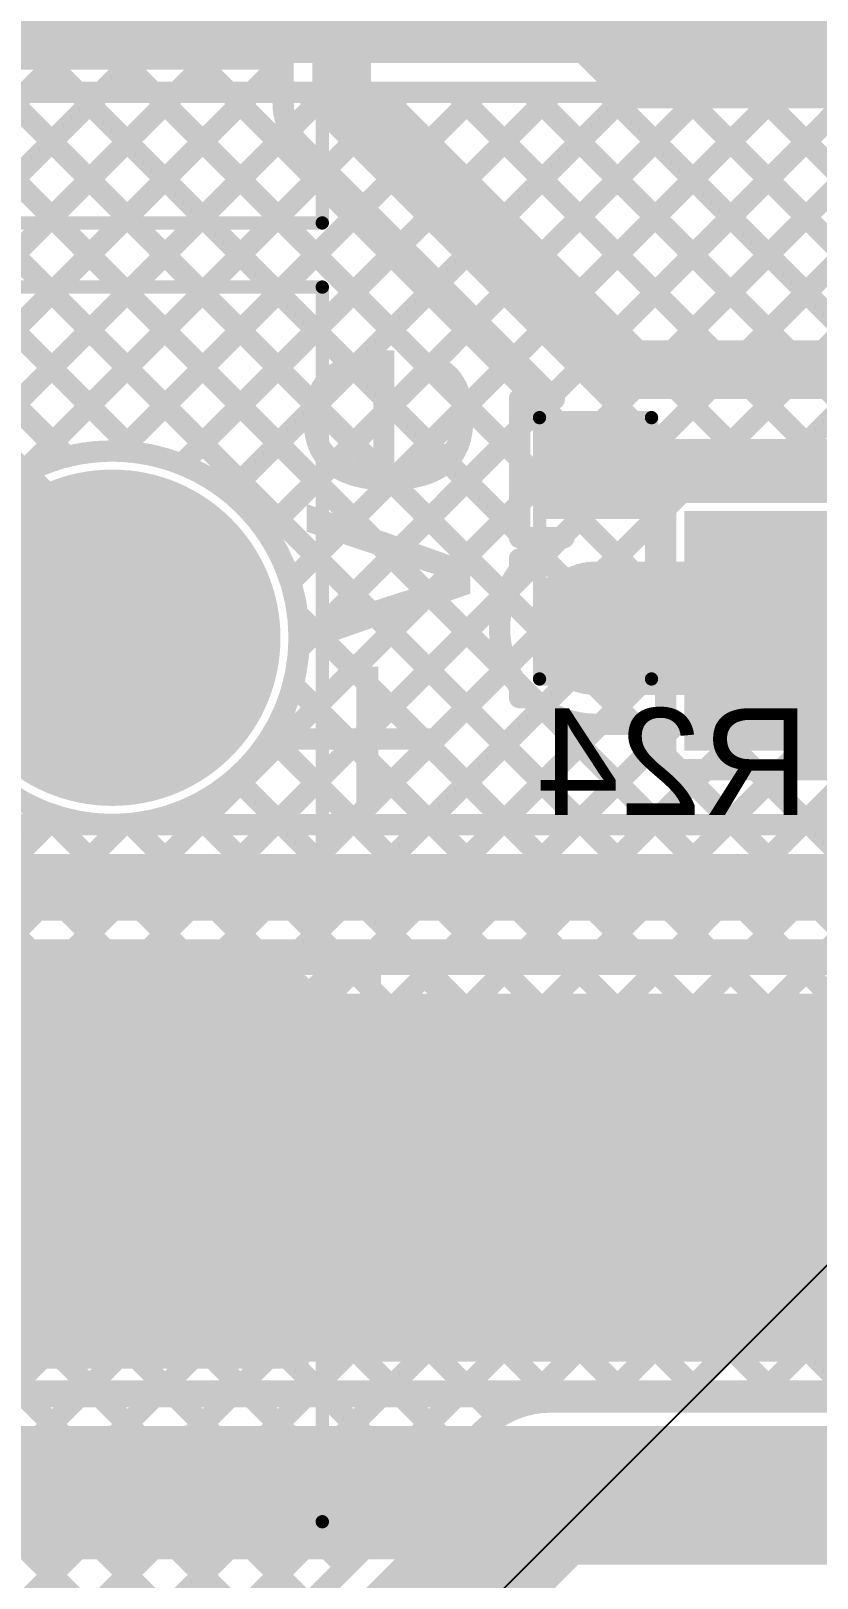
# Model space of a CAD drawing. Header units: millimetres. Extents: x 0 to 214, y 0 to 214.
# Drawn here: x 0.336 to 0.631, y 0.637 to 1.217 of the extents above; entities that cross this region are included whole.
import ezdxf

# ---------------------------------------------------------------- set-up
doc = ezdxf.new("R2010")
doc.units = ezdxf.units.MM
doc.header["$MEASUREMENT"] = 0
for name, color, linetype in [('BottomLayer', 5, 'Continuous'), ('BottomOverlay', 54, 'Continuous'), ('BottomPaste', 16, 'Continuous'), ('BottomSolder', 6, 'Continuous'), ('MultiLayer', 9, 'Continuous'), ('PadHoleLayer', 156, 'Continuous'), ('TopLayer', 1, 'Continuous'), ('TopOverlay', 2, 'Continuous'), ('TopPaste', 8, 'Continuous'), ('TopSolder', 216, 'Continuous')]:
    doc.layers.add(name, color=color, linetype=linetype)
doc.styles.add('Arial', font='', dxfattribs={"height": 0.2})
doc.styles.get('Arial').set_extended_font_data('Arial')

# ---------------------------------------------------------------- blocks, each defined once
blk = doc.blocks.new('TBP01R1_508_02BE_98')
at = {"layer": 'BottomSolder'}
blk.add_hatch(color=6, dxfattribs=at).paths.add_polyline_path([(-0.16306, 0.06306), (-0.03694, 0.06306), (-0.03694, -0.06306), (-0.16306, -0.06306)])
at = {"layer": 'TopSolder'}
blk.add_hatch(color=216, dxfattribs=at).paths.add_polyline_path([(-0.16306, 0.06306), (-0.03694, 0.06306), (-0.03694, -0.06306), (-0.16306, -0.06306)])
at = {"layer": 'TopOverlay', "const_width": 0.005}
for points in [[(-0.2315, 0.3937), (-0.2315, -0.07874)], [(-0.2315, -0.07874), (0.2315, -0.07874)]]:
    blk.add_lwpolyline(points, dxfattribs=at)
at = {"layer": 'TopOverlay', "const_width": 0.0025}
blk.add_lwpolyline([(-0.23275, -0.07874, 1), (-0.23025, -0.07874, 1)], format="xyb", close=True, dxfattribs=at)
blk.add_lwpolyline([(-0.23275, -0.07874, 1), (-0.23025, -0.07874, 1)], format="xyb", close=True, dxfattribs=at)
blk = doc.blocks.new('TBP01R1_508_02BE_99')
at = {"layer": 'BottomLayer'}
blk.add_hatch(color=5, dxfattribs=at).paths.add_polyline_path([(-0.15906, 0.05906), (-0.04094, 0.05906), (-0.04094, -0.05906), (-0.15906, -0.05906)])
h = blk.add_hatch(color=5, dxfattribs=at)
edge = h.paths.add_edge_path()
edge.add_arc((0.1, 0), 0.05906, 0, 360)
at = {"layer": 'BottomSolder'}
blk.add_hatch(color=6, dxfattribs=at).paths.add_polyline_path([(-0.16306, 0.06306), (-0.03694, 0.06306), (-0.03694, -0.06306), (-0.16306, -0.06306)])
h = blk.add_hatch(color=6, dxfattribs=at)
edge = h.paths.add_edge_path()
edge.add_arc((0.1, 0), 0.06306, 0, 360)
at = {"layer": 'MultiLayer'}
blk.add_hatch(color=9, dxfattribs=at).paths.add_polyline_path([(-0.15906, 0.05906), (-0.04094, 0.05906), (-0.04094, -0.05906), (-0.15906, -0.05906)])
h = blk.add_hatch(color=9, dxfattribs=at)
edge = h.paths.add_edge_path()
edge.add_arc((0.1, 0), 0.05906, 0, 360)
at = {"layer": 'PadHoleLayer'}
h = blk.add_hatch(color=156, dxfattribs=at)
edge = h.paths.add_edge_path()
edge.add_arc((-0.1, 0), 0.03346, 0, 360)
h = blk.add_hatch(color=156, dxfattribs=at)
edge = h.paths.add_edge_path()
edge.add_arc((0.1, 0), 0.03346, 0, 360)
at = {"layer": 'TopLayer'}
blk.add_hatch(color=1, dxfattribs=at).paths.add_polyline_path([(-0.15906, 0.05906), (-0.04094, 0.05906), (-0.04094, -0.05906), (-0.15906, -0.05906)])
h = blk.add_hatch(color=1, dxfattribs=at)
edge = h.paths.add_edge_path()
edge.add_arc((0.1, 0), 0.05906, 0, 360)
at = {"layer": 'TopSolder'}
blk.add_hatch(color=216, dxfattribs=at).paths.add_polyline_path([(-0.16306, 0.06306), (-0.03694, 0.06306), (-0.03694, -0.06306), (-0.16306, -0.06306)])
h = blk.add_hatch(color=216, dxfattribs=at)
edge = h.paths.add_edge_path()
edge.add_arc((0.1, 0), 0.06306, 0, 360)
at = {"layer": 'TopOverlay', "const_width": 0.005}
for points in [[(-0.2315, 0.3937), (-0.2315, -0.07874)], [(0.2315, 0.3937), (0.2315, -0.07874)], [(-0.2315, -0.07874), (0.2315, -0.07874)]]:
    blk.add_lwpolyline(points, dxfattribs=at)
at = {"layer": 'TopOverlay'}
for points, const_width in [([(-0.10306, -0.067, 1), (-0.11094, -0.067, 1)], 0.00787), ([(-0.11291, -0.067, 1), (-0.10897, -0.067, 1)], 0.00394), ([(-0.10503, -0.067, 1), (-0.10109, -0.067, 1)], 0.00394), ([(-0.23275, -0.07874, 1), (-0.23025, -0.07874, 1)], 0.0025), ([(-0.23275, -0.07874, 1), (-0.23025, -0.07874, 1)], 0.0025), ([(0.23025, -0.07874, 1), (0.23275, -0.07874, 1)], 0.0025), ([(0.23025, -0.07874, 1), (0.23275, -0.07874, 1)], 0.0025)]:
    blk.add_lwpolyline(points, format="xyb", close=True, dxfattribs=dict(at, const_width=const_width))
blk = doc.blocks.new('RES_0603_B_179')
at = {"layer": 'BottomLayer'}
for points in [[(-0.045, -0.0175), (-0.045, 0.0175), (-0.015, 0.0175), (-0.015, -0.0175)], [(0.015, -0.0175), (0.015, 0.0175), (0.045, 0.0175), (0.045, -0.0175)]]:
    blk.add_hatch(color=5, dxfattribs=at).paths.add_polyline_path(points)
at = {"layer": 'BottomPaste'}
for points in [[(-0.045, -0.0175), (-0.045, 0.0175), (-0.015, 0.0175), (-0.015, -0.0175)], [(0.015, -0.0175), (0.015, 0.0175), (0.045, 0.0175), (0.045, -0.0175)]]:
    blk.add_hatch(color=16, dxfattribs=at).paths.add_polyline_path(points)
at = {"layer": 'BottomSolder'}
for points in [[(-0.049, -0.0215), (-0.049, 0.0215), (-0.011, 0.0215), (-0.011, -0.0215)], [(0.011, -0.0215), (0.011, 0.0215), (0.049, 0.0215), (0.049, -0.0215)]]:
    blk.add_hatch(color=6, dxfattribs=at).paths.add_polyline_path(points)
at = {"layer": 'BottomOverlay', "const_width": 0.005}
for points in [[(-0.049, 0.021), (0.049, 0.021)], [(-0.049, 0.021), (-0.049, -0.021)], [(0.049, 0.021), (0.049, -0.021)], [(-0.049, -0.021), (0.049, -0.021)]]:
    blk.add_lwpolyline(points, dxfattribs=at)
at = {"layer": 'BottomOverlay', "const_width": 0.0025}
for points in [[(-0.05025, 0.021, 1), (-0.04775, 0.021, 1)], [(-0.05025, 0.021, 1), (-0.04775, 0.021, 1)], [(0.04775, 0.021, 1), (0.05025, 0.021, 1)], [(0.04775, 0.021, 1), (0.05025, 0.021, 1)], [(-0.05025, -0.021, 1), (-0.04775, -0.021, 1)], [(-0.05025, -0.021, 1), (-0.04775, -0.021, 1)], [(0.04775, -0.021, 1), (0.05025, -0.021, 1)], [(0.04775, -0.021, 1), (0.05025, -0.021, 1)]]:
    blk.add_lwpolyline(points, format="xyb", close=True, dxfattribs=at)
blk = doc.blocks.new('D2P___249')
at = {"layer": 'TopLayer'}
for points in [[(-0.14094, -0.13504), (-0.05906, -0.13504), (-0.05906, -0.28504), (-0.14094, -0.28504)], [(0.05906, -0.13504), (0.14094, -0.13504), (0.14094, -0.28504), (0.05906, -0.28504)]]:
    blk.add_hatch(color=1, dxfattribs=at).paths.add_polyline_path(points)
at = {"layer": 'TopPaste'}
for points in [[(-0.14094, -0.13504), (-0.05906, -0.13504), (-0.05906, -0.28504), (-0.14094, -0.28504)], [(0.05906, -0.13504), (0.14094, -0.13504), (0.14094, -0.28504), (0.05906, -0.28504)]]:
    blk.add_hatch(color=8, dxfattribs=at).paths.add_polyline_path(points)
at = {"layer": 'TopSolder'}
for points in [[(-0.14494, -0.13104), (-0.05506, -0.13104), (-0.05506, -0.28904), (-0.14494, -0.28904)], [(0.05506, -0.13104), (0.14494, -0.13104), (0.14494, -0.28904), (0.05506, -0.28904)]]:
    blk.add_hatch(color=216, dxfattribs=at).paths.add_polyline_path(points)

msp = doc.modelspace()

# ---------------------------------------------------------------- hatches: boundary and pattern name
at = {"layer": 'TopLayer'}
for points in [[(0.29814, 1.20517), (0.75149, 1.20517), (0.75149, 1.34317), (0.29814, 1.34317)], [(0.29814, 0.71812), (0.75149, 0.71812), (0.75149, 0.85612), (0.29814, 0.85612)]]:
    msp.add_hatch(color=1, dxfattribs=at).paths.add_polyline_path(points)

# ---------------------------------------------------------------- linework, layer by layer
at = {"layer": 'BottomLayer'}
for points, const_width in [([(0.453, 1.19), (0.453, 1.49)], 0.022), ([(0.49082, 1.2715), (0.56314, 1.19917)], 0.022), ([(0.2445, 1.24709), (0.51781, 0.97379)], 0.008), ([(0.2445, 1.21881), (0.54381, 0.9195)], 0.008), ([(0.2445, 1.0476), (0.40351, 1.20662)], 0.008), ([(0.2445, 1.07589), (0.37523, 1.20662)], 0.008), ([(0.2445, 1.10417), (0.34695, 1.20662)], 0.008), ([(0.2445, 1.01932), (0.431, 1.20582)], 0.008), ([(0.29688, 1.20662), (0.431, 1.20662)], 0.008), ([(0.31326, 1.20662), (0.51433, 1.00554)], 0.008), ([(0.34154, 1.20662), (0.51964, 1.02852)], 0.008), ([(0.36983, 1.20662), (0.51964, 1.0568)], 0.008), ([(0.39811, 1.20662), (0.52556, 1.07917)], 0.008), ([(0.4264, 1.20662), (0.431, 1.20201)], 0.008), ([(0.431, 1.19), (0.431, 1.20662)], 0.008), ([(0.56314, 1.19917), (0.71854, 1.19917)], 0.022), ([(0.453, 1.19), (0.55283, 1.09017)], 0.022), ([(0.2445, 1.19052), (0.37593, 1.0591)], 0.008), ([(0.2445, 0.99103), (0.43342, 1.17996)], 0.008), ([(0.43748, 1.1744), (0.53271, 1.07917)], 0.008), ([(0.2445, 1.16224), (0.34932, 1.05742)], 0.008), ([(0.33221, 1.05046), (0.44682, 1.16507)], 0.008), ([(0.36966, 1.05962), (0.46096, 1.15093)], 0.008), ([(0.39298, 1.05466), (0.4751, 1.13678)], 0.008), ([(0.41083, 1.04422), (0.48925, 1.12264)], 0.008), ([(0.42448, 1.02959), (0.50339, 1.1085)], 0.008), ([(0.43378, 1.01061), (0.51753, 1.09436)], 0.008), ([(0.55283, 1.09017), (0.69614, 1.09017)], 0.022), ([(0.51964, 1.07917), (0.53271, 1.07917)], 0.008), ([(0.51964, 1.02717), (0.51964, 1.07917)], 0.008), ([(0.43687, 0.98541), (0.51964, 1.06819)], 0.008), ([(0.54814, 1.05317), (0.71214, 1.05317)], 0.022), ([(0.39924, 0.9195), (0.51964, 1.0399)], 0.008), ([(0.51964, 1.02717), (0.53631, 1.02717)], 0.008), ([(0.52099, 1.02717), (0.52634, 1.02182)], 0.008), ([(0.51964, 1.01917), (0.52324, 1.01917)], 0.008), ([(0.51964, 1.01517), (0.51964, 1.01917)], 0.008), ([(0.54814, 0.99317), (0.75635, 0.99317)], 0.05), ([(0.42752, 0.9195), (0.51482, 1.00679)], 0.008), ([(0.35869, 0.98962), (0.36694, 0.98962)], 0.022), ([(0.43642, 0.99861), (0.51552, 0.9195)], 0.008), ([(0.45581, 0.9195), (0.51513, 0.97882)], 0.008), ([(0.43474, 0.972), (0.48724, 0.9195)], 0.008), ([(0.51964, 0.96717), (0.51964, 0.97118)], 0.008), ([(0.51964, 0.96717), (0.52324, 0.96717)], 0.008), ([(0.48409, 0.9195), (0.52796, 0.96336)], 0.008), ([(0.52875, 0.96284), (0.57209, 0.9195)], 0.008), ([(0.51238, 0.9195), (0.55005, 0.95717)], 0.008), ([(0.54066, 0.9195), (0.57833, 0.95717)], 0.008), ([(0.54814, 0.95717), (0.75635, 0.95717)], 0.008), ([(0.5627, 0.95717), (0.60038, 0.9195)], 0.008), ([(0.56895, 0.9195), (0.60662, 0.95717)], 0.008), ([(0.59099, 0.95717), (0.62866, 0.9195)], 0.008), ([(0.59723, 0.9195), (0.6349, 0.95717)], 0.008), ([(0.61927, 0.95717), (0.65695, 0.9195)], 0.008), ([(0.62551, 0.9195), (0.66319, 0.95717)], 0.008), ([(0.4262, 0.95226), (0.45896, 0.9195)], 0.008), ([(0.41318, 0.93699), (0.43067, 0.9195)], 0.008), ([(0.34062, 0.9247), (0.34582, 0.9195)], 0.008), ([(0.39601, 0.92588), (0.40239, 0.9195)], 0.008), ([(0.30173, 0.9195), (0.691, 0.9195)], 0.008), ([(0.34267, 0.9195), (0.34595, 0.92278)], 0.008), ([(0.292, 0.896), (0.691, 0.896)], 0.025), ([(0.292, 0.8725), (0.68127, 0.8725)], 0.008), ([(0.33625, 0.8725), (0.34907, 0.85968)], 0.008), ([(0.33942, 0.85968), (0.35224, 0.8725)], 0.008), ([(0.36453, 0.8725), (0.37736, 0.85968)], 0.008), ([(0.3677, 0.85968), (0.38052, 0.8725)], 0.008), ([(0.39282, 0.8725), (0.40564, 0.85968)], 0.008), ([(0.39599, 0.85968), (0.40881, 0.8725)], 0.008), ([(0.4211, 0.8725), (0.43393, 0.85968)], 0.008), ([(0.42427, 0.85968), (0.43709, 0.8725)], 0.008), ([(0.43699, 0.81583), (0.49366, 0.8725)], 0.008), ([(0.43699, 0.78755), (0.52195, 0.8725)], 0.008), ([(0.43699, 0.75926), (0.55023, 0.8725)], 0.008), ([(0.43699, 0.73098), (0.57851, 0.8725)], 0.008), ([(0.43699, 0.84412), (0.46538, 0.8725)], 0.008), ([(0.4393, 0.705), (0.6068, 0.8725)], 0.008), ([(0.44939, 0.8725), (0.61689, 0.705)], 0.008), ([(0.46758, 0.705), (0.63508, 0.8725)], 0.008), ([(0.47767, 0.8725), (0.64517, 0.705)], 0.008), ([(0.49587, 0.705), (0.66337, 0.8725)], 0.008), ([(0.50596, 0.8725), (0.67346, 0.705)], 0.008), ([(0.53424, 0.8725), (0.70174, 0.705)], 0.008), ([(0.56252, 0.8725), (0.73002, 0.705)], 0.008), ([(0.59081, 0.8725), (0.75831, 0.705)], 0.008), ([(0.61909, 0.8725), (0.89147, 0.60012)], 0.008), ([(0.52415, 0.705), (0.68646, 0.86731)], 0.008), ([(0.29688, 0.85968), (0.43699, 0.85968)], 0.008), ([(0.43393, 0.85968), (0.43699, 0.85661)], 0.008), ([(0.43699, 0.71957), (0.43699, 0.85968)], 0.008), ([(0.43699, 0.85661), (0.5886, 0.705)], 0.008), ([(0.55244, 0.705), (0.7006, 0.85316)], 0.008), ([(0.58072, 0.705), (0.71474, 0.83902)], 0.008), ([(0.43699, 0.82832), (0.56032, 0.705)], 0.008), ([(0.609, 0.705), (0.72889, 0.82488)], 0.008), ([(0.609, 0.705), (0.72889, 0.82488)], 0.008), ([(0.43699, 0.80004), (0.53203, 0.705)], 0.008), ([(0.43699, 0.77175), (0.50375, 0.705)], 0.008), ([(0.43699, 0.74347), (0.47547, 0.705)], 0.008), ([(0.29688, 0.71957), (0.43699, 0.71957)], 0.008), ([(0.31948, 0.71957), (0.33404, 0.705)], 0.008), ([(0.32616, 0.705), (0.34073, 0.71957)], 0.008), ([(0.34776, 0.71957), (0.36233, 0.705)], 0.008), ([(0.35445, 0.705), (0.36901, 0.71957)], 0.008), ([(0.37605, 0.71957), (0.39061, 0.705)], 0.008), ([(0.38273, 0.705), (0.3973, 0.71957)], 0.008), ([(0.40433, 0.71957), (0.4189, 0.705)], 0.008), ([(0.41101, 0.705), (0.42558, 0.71957)], 0.008), ([(0.43261, 0.71957), (0.44718, 0.705)], 0.008), ([(0.20358, 0.705), (0.771, 0.705)], 0.008), ([(0.181, 0.669), (0.771, 0.669)], 0.05)]:
    msp.add_lwpolyline(points, dxfattribs=dict(at, const_width=const_width))
for points, const_width in [([(0.33954, 1.20662, 1), (0.34354, 1.20662, 1)], 0.004), ([(0.34495, 1.20662, 1), (0.34895, 1.20662, 1)], 0.004), ([(0.36783, 1.20662, 1), (0.37183, 1.20662, 1)], 0.004), ([(0.37323, 1.20662, 1), (0.37723, 1.20662, 1)], 0.004), ([(0.39611, 1.20662, 1), (0.40011, 1.20662, 1)], 0.004), ([(0.40151, 1.20662, 1), (0.40551, 1.20662, 1)], 0.004), ([(0.4244, 1.20662, 1), (0.4284, 1.20662, 1)], 0.004), ([(0.429, 1.20662, 1), (0.433, 1.20662, 1)], 0.004), ([(0.429, 1.20662, 1), (0.433, 1.20662, 1)], 0.004), ([(0.429, 1.20582, 1), (0.433, 1.20582, 1)], 0.004), ([(0.55764, 1.19917, 1), (0.56864, 1.19917, 1)], 0.011), ([(0.55764, 1.19917, 1), (0.56864, 1.19917, 1)], 0.011), ([(0.429, 1.20201, 1), (0.433, 1.20201, 1)], 0.004), ([(0.4475, 1.19, 1), (0.4585, 1.19, 1)], 0.011), ([(0.4475, 1.19, 1), (0.4585, 1.19, 1)], 0.011), ([(0.429, 1.19, 1), (0.433, 1.19, 1)], 0.004), ([(0.429, 1.19, 1), (0.433, 1.19, 1)], 0.004), ([(0.429, 1.19, 1), (0.433, 1.19, 1)], 0.004), ([(0.43142, 1.17996, 1), (0.43542, 1.17996, 1)], 0.004), ([(0.43544, 1.17444, 1), (0.43944, 1.17444, 1)], 0.004), ([(0.43548, 1.1744, 1), (0.43948, 1.1744, 1)], 0.004), ([(0.43548, 1.1744, 1), (0.43948, 1.1744, 1)], 0.004), ([(0.44482, 1.16507, 1), (0.44882, 1.16507, 1)], 0.004), ([(0.45896, 1.15093, 1), (0.46296, 1.15093, 1)], 0.004), ([(0.4731, 1.13678, 1), (0.4771, 1.13678, 1)], 0.004), ([(0.48725, 1.12264, 1), (0.49125, 1.12264, 1)], 0.004), ([(0.50139, 1.1085, 1), (0.50539, 1.1085, 1)], 0.004), ([(0.51553, 1.09436, 1), (0.51953, 1.09436, 1)], 0.004), ([(0.54733, 1.09017, 1), (0.55833, 1.09017, 1)], 0.011), ([(0.54733, 1.09017, 1), (0.55833, 1.09017, 1)], 0.011), ([(0.51764, 1.07917, 1), (0.52164, 1.07917, 1)], 0.004), ([(0.51764, 1.07917, 1), (0.52164, 1.07917, 1)], 0.004), ([(0.52356, 1.07917, 1), (0.52756, 1.07917, 1)], 0.004), ([(0.53071, 1.07917, 1), (0.53471, 1.07917, 1)], 0.004), ([(0.53071, 1.07917, 1), (0.53471, 1.07917, 1)], 0.004), ([(0.51764, 1.06819, 1), (0.52164, 1.06819, 1)], 0.004), ([(0.43699, 0.98962, 1), (0.29688, 0.98962, 1)], 0.008), ([(0.36766, 1.05962, 1), (0.37166, 1.05962, 1)], 0.004), ([(0.37393, 1.0591, 1), (0.37793, 1.0591, 1)], 0.004), ([(0.54264, 1.05317, 1), (0.55364, 1.05317, 1)], 0.011), ([(0.34732, 1.05742, 1), (0.35132, 1.05742, 1)], 0.004), ([(0.39098, 1.05466, 1), (0.39498, 1.05466, 1)], 0.004), ([(0.51764, 1.0568, 1), (0.52164, 1.0568, 1)], 0.004), ([(0.40883, 1.04422, 1), (0.41283, 1.04422, 1)], 0.004), ([(0.51764, 1.0399, 1), (0.52164, 1.0399, 1)], 0.004), ([(0.42248, 1.02959, 1), (0.42648, 1.02959, 1)], 0.004), ([(0.51764, 1.02852, 1), (0.52164, 1.02852, 1)], 0.004), ([(0.51764, 1.02717, 1), (0.52164, 1.02717, 1)], 0.004), ([(0.51764, 1.02717, 1), (0.52164, 1.02717, 1)], 0.004), ([(0.51899, 1.02717, 1), (0.52299, 1.02717, 1)], 0.004), ([(0.53431, 1.02717, 1), (0.53831, 1.02717, 1)], 0.004), ([(0.53431, 1.02717, 1), (0.53831, 1.02717, 1)], 0.004), ([(0.51764, 1.01917, 1), (0.52164, 1.01917, 1)], 0.004), ([(0.51764, 1.01917, 1), (0.52164, 1.01917, 1)], 0.004), ([(0.52124, 1.01917, 1), (0.52524, 1.01917, 1)], 0.004), ([(0.52124, 1.01917, 1), (0.52524, 1.01917, 1)], 0.004), ([(0.52124, 1.01917, 1), (0.52524, 1.01917, 1)], 0.004), ([(0.52434, 1.02182, 1), (0.52834, 1.02182, 1)], 0.004), ([(0.51764, 1.01517, 1), (0.52164, 1.01517, 1)], 0.004), ([(0.51764, 1.01517, 1), (0.52164, 1.01517, 1)], 0.004), ([(0.51764, 1.01517, 1), (0.52164, 1.01517, 1)], 0.004), ([(0.53564, 0.99317, 1), (0.56064, 0.99317, 1)], 0.025), ([(0.43178, 1.01061, 1), (0.43578, 1.01061, 1)], 0.004), ([(0.51233, 1.00554, 1), (0.51633, 1.00554, 1)], 0.004), ([(0.51282, 1.00679, 1), (0.51682, 1.00679, 1)], 0.004), ([(0.35319, 0.98962, 1), (0.36419, 0.98962, 1)], 0.011), ([(0.36144, 0.98962, 1), (0.37244, 0.98962, 1)], 0.011), ([(0.43442, 0.99861, 1), (0.43842, 0.99861, 1)], 0.004), ([(0.43499, 0.98962, 1), (0.43899, 0.98962, 1)], 0.004), ([(0.43487, 0.98541, 1), (0.43887, 0.98541, 1)], 0.004), ([(0.51313, 0.97882, 1), (0.51713, 0.97882, 1)], 0.004), ([(0.43274, 0.972, 1), (0.43674, 0.972, 1)], 0.004), ([(0.51581, 0.97379, 1), (0.51981, 0.97379, 1)], 0.004), ([(0.51764, 0.97118, 1), (0.52164, 0.97118, 1)], 0.004), ([(0.51764, 0.97118, 1), (0.52164, 0.97118, 1)], 0.004), ([(0.51764, 0.97118, 1), (0.52164, 0.97118, 1)], 0.004), ([(0.51764, 0.96717, 1), (0.52164, 0.96717, 1)], 0.004), ([(0.51764, 0.96717, 1), (0.52164, 0.96717, 1)], 0.004), ([(0.52124, 0.96717, 1), (0.52524, 0.96717, 1)], 0.004), ([(0.52124, 0.96717, 1), (0.52524, 0.96717, 1)], 0.004), ([(0.52124, 0.96717, 1), (0.52524, 0.96717, 1)], 0.004), ([(0.52596, 0.96336, 1), (0.52996, 0.96336, 1)], 0.004), ([(0.52675, 0.96284, 1), (0.53075, 0.96284, 1)], 0.004), ([(0.54614, 0.95717, 1), (0.55014, 0.95717, 1)], 0.004), ([(0.54614, 0.95717, 1), (0.55014, 0.95717, 1)], 0.004), ([(0.54805, 0.95717, 1), (0.55205, 0.95717, 1)], 0.004), ([(0.5607, 0.95717, 1), (0.5647, 0.95717, 1)], 0.004), ([(0.57633, 0.95717, 1), (0.58033, 0.95717, 1)], 0.004), ([(0.58899, 0.95717, 1), (0.59299, 0.95717, 1)], 0.004), ([(0.60462, 0.95717, 1), (0.60862, 0.95717, 1)], 0.004), ([(0.61727, 0.95717, 1), (0.62127, 0.95717, 1)], 0.004), ([(0.6329, 0.95717, 1), (0.6369, 0.95717, 1)], 0.004), ([(0.4242, 0.95226, 1), (0.4282, 0.95226, 1)], 0.004), ([(0.41118, 0.93699, 1), (0.41518, 0.93699, 1)], 0.004), ([(0.33862, 0.9247, 1), (0.34262, 0.9247, 1)], 0.004), ([(0.39401, 0.92588, 1), (0.39801, 0.92588, 1)], 0.004), ([(0.34067, 0.9195, 1), (0.34467, 0.9195, 1)], 0.004), ([(0.34382, 0.9195, 1), (0.34782, 0.9195, 1)], 0.004), ([(0.34395, 0.92278, 1), (0.34795, 0.92278, 1)], 0.004), ([(0.39724, 0.9195, 1), (0.40124, 0.9195, 1)], 0.004), ([(0.40039, 0.9195, 1), (0.40439, 0.9195, 1)], 0.004), ([(0.42552, 0.9195, 1), (0.42952, 0.9195, 1)], 0.004), ([(0.42867, 0.9195, 1), (0.43267, 0.9195, 1)], 0.004), ([(0.45381, 0.9195, 1), (0.45781, 0.9195, 1)], 0.004), ([(0.45696, 0.9195, 1), (0.46096, 0.9195, 1)], 0.004), ([(0.48209, 0.9195, 1), (0.48609, 0.9195, 1)], 0.004), ([(0.48524, 0.9195, 1), (0.48924, 0.9195, 1)], 0.004), ([(0.51038, 0.9195, 1), (0.51438, 0.9195, 1)], 0.004), ([(0.51352, 0.9195, 1), (0.51752, 0.9195, 1)], 0.004), ([(0.53866, 0.9195, 1), (0.54266, 0.9195, 1)], 0.004), ([(0.54181, 0.9195, 1), (0.54581, 0.9195, 1)], 0.004), ([(0.56695, 0.9195, 1), (0.57095, 0.9195, 1)], 0.004), ([(0.57009, 0.9195, 1), (0.57409, 0.9195, 1)], 0.004), ([(0.59523, 0.9195, 1), (0.59923, 0.9195, 1)], 0.004), ([(0.59838, 0.9195, 1), (0.60238, 0.9195, 1)], 0.004), ([(0.62351, 0.9195, 1), (0.62751, 0.9195, 1)], 0.004), ([(0.62666, 0.9195, 1), (0.63066, 0.9195, 1)], 0.004), ([(0.33425, 0.8725, 1), (0.33825, 0.8725, 1)], 0.004), ([(0.35024, 0.8725, 1), (0.35424, 0.8725, 1)], 0.004), ([(0.36253, 0.8725, 1), (0.36653, 0.8725, 1)], 0.004), ([(0.37852, 0.8725, 1), (0.38252, 0.8725, 1)], 0.004), ([(0.39082, 0.8725, 1), (0.39482, 0.8725, 1)], 0.004), ([(0.40681, 0.8725, 1), (0.41081, 0.8725, 1)], 0.004), ([(0.4191, 0.8725, 1), (0.4231, 0.8725, 1)], 0.004), ([(0.43509, 0.8725, 1), (0.43909, 0.8725, 1)], 0.004), ([(0.44739, 0.8725, 1), (0.45139, 0.8725, 1)], 0.004), ([(0.46338, 0.8725, 1), (0.46738, 0.8725, 1)], 0.004), ([(0.47567, 0.8725, 1), (0.47967, 0.8725, 1)], 0.004), ([(0.49166, 0.8725, 1), (0.49566, 0.8725, 1)], 0.004), ([(0.50396, 0.8725, 1), (0.50796, 0.8725, 1)], 0.004), ([(0.51995, 0.8725, 1), (0.52395, 0.8725, 1)], 0.004), ([(0.53224, 0.8725, 1), (0.53624, 0.8725, 1)], 0.004), ([(0.54823, 0.8725, 1), (0.55223, 0.8725, 1)], 0.004), ([(0.56052, 0.8725, 1), (0.56452, 0.8725, 1)], 0.004), ([(0.57651, 0.8725, 1), (0.58051, 0.8725, 1)], 0.004), ([(0.58881, 0.8725, 1), (0.59281, 0.8725, 1)], 0.004), ([(0.6048, 0.8725, 1), (0.6088, 0.8725, 1)], 0.004), ([(0.61709, 0.8725, 1), (0.62109, 0.8725, 1)], 0.004), ([(0.63308, 0.8725, 1), (0.63708, 0.8725, 1)], 0.004), ([(0.33742, 0.85968, 1), (0.34142, 0.85968, 1)], 0.004), ([(0.34707, 0.85968, 1), (0.35107, 0.85968, 1)], 0.004), ([(0.3657, 0.85968, 1), (0.3697, 0.85968, 1)], 0.004), ([(0.37536, 0.85968, 1), (0.37936, 0.85968, 1)], 0.004), ([(0.39399, 0.85968, 1), (0.39799, 0.85968, 1)], 0.004), ([(0.40364, 0.85968, 1), (0.40764, 0.85968, 1)], 0.004), ([(0.42227, 0.85968, 1), (0.42627, 0.85968, 1)], 0.004), ([(0.43193, 0.85968, 1), (0.43593, 0.85968, 1)], 0.004), ([(0.43193, 0.85968, 1), (0.43593, 0.85968, 1)], 0.004), ([(0.43499, 0.85968, 1), (0.43899, 0.85968, 1)], 0.004), ([(0.43499, 0.85968, 1), (0.43899, 0.85968, 1)], 0.004), ([(0.43499, 0.85661, 1), (0.43899, 0.85661, 1)], 0.004), ([(0.43499, 0.85661, 1), (0.43899, 0.85661, 1)], 0.004), ([(0.43499, 0.84412, 1), (0.43899, 0.84412, 1)], 0.004), ([(0.43499, 0.82832, 1), (0.43899, 0.82832, 1)], 0.004), ([(0.43499, 0.81583, 1), (0.43899, 0.81583, 1)], 0.004), ([(0.43499, 0.80004, 1), (0.43899, 0.80004, 1)], 0.004), ([(0.43499, 0.78755, 1), (0.43899, 0.78755, 1)], 0.004), ([(0.43499, 0.77175, 1), (0.43899, 0.77175, 1)], 0.004), ([(0.43499, 0.75926, 1), (0.43899, 0.75926, 1)], 0.004), ([(0.43499, 0.74347, 1), (0.43899, 0.74347, 1)], 0.004), ([(0.43499, 0.73098, 1), (0.43899, 0.73098, 1)], 0.004), ([(0.33873, 0.71957, 1), (0.34273, 0.71957, 1)], 0.004), ([(0.34576, 0.71957, 1), (0.34976, 0.71957, 1)], 0.004), ([(0.36701, 0.71957, 1), (0.37101, 0.71957, 1)], 0.004), ([(0.37405, 0.71957, 1), (0.37805, 0.71957, 1)], 0.004), ([(0.3953, 0.71957, 1), (0.3993, 0.71957, 1)], 0.004), ([(0.40233, 0.71957, 1), (0.40633, 0.71957, 1)], 0.004), ([(0.42358, 0.71957, 1), (0.42758, 0.71957, 1)], 0.004), ([(0.43061, 0.71957, 1), (0.43461, 0.71957, 1)], 0.004), ([(0.43499, 0.71957, 1), (0.43899, 0.71957, 1)], 0.004), ([(0.43499, 0.71957, 1), (0.43899, 0.71957, 1)], 0.004), ([(0.33204, 0.705, 1), (0.33604, 0.705, 1)], 0.004), ([(0.35245, 0.705, 1), (0.35645, 0.705, 1)], 0.004), ([(0.36033, 0.705, 1), (0.36433, 0.705, 1)], 0.004), ([(0.38073, 0.705, 1), (0.38473, 0.705, 1)], 0.004), ([(0.38861, 0.705, 1), (0.39261, 0.705, 1)], 0.004), ([(0.40901, 0.705, 1), (0.41301, 0.705, 1)], 0.004), ([(0.4169, 0.705, 1), (0.4209, 0.705, 1)], 0.004), ([(0.4373, 0.705, 1), (0.4413, 0.705, 1)], 0.004), ([(0.44518, 0.705, 1), (0.44918, 0.705, 1)], 0.004), ([(0.46558, 0.705, 1), (0.46958, 0.705, 1)], 0.004), ([(0.47347, 0.705, 1), (0.47747, 0.705, 1)], 0.004), ([(0.49387, 0.705, 1), (0.49787, 0.705, 1)], 0.004), ([(0.50175, 0.705, 1), (0.50575, 0.705, 1)], 0.004), ([(0.52215, 0.705, 1), (0.52615, 0.705, 1)], 0.004), ([(0.53003, 0.705, 1), (0.53403, 0.705, 1)], 0.004), ([(0.55044, 0.705, 1), (0.55444, 0.705, 1)], 0.004), ([(0.55832, 0.705, 1), (0.56232, 0.705, 1)], 0.004), ([(0.57872, 0.705, 1), (0.58272, 0.705, 1)], 0.004), ([(0.5866, 0.705, 1), (0.5906, 0.705, 1)], 0.004), ([(0.607, 0.705, 1), (0.611, 0.705, 1)], 0.004), ([(0.607, 0.705, 1), (0.611, 0.705, 1)], 0.004), ([(0.61489, 0.705, 1), (0.61889, 0.705, 1)], 0.004)]:
    msp.add_lwpolyline(points, format="xyb", close=True, dxfattribs=dict(at, const_width=const_width))
at = {"layer": 'BottomLayer', "const_width": 0.008}
for points in [[(0.43744, 1.17444, -0.198912), (0.431, 1.19)], [(0.43748, 1.1744, -0.199566), (0.431, 1.19)], [(0.52324, 1.01917, -0.107635), (0.53631, 1.02717)], [(0.51964, 1.01517, -0.037454), (0.52324, 1.01917)], [(0.51964, 0.97118, -0.340997), (0.51964, 1.01517)], [(0.52324, 0.96717, -0.037454), (0.51964, 0.97118)], [(0.54814, 0.95717, -0.193302), (0.52324, 0.96717)]]:
    msp.add_lwpolyline(points, format="xyb", dxfattribs=at)
at = {"layer": 'BottomSolder'}
msp.add_line((0.01449, 0.13433), (214.06023, 213.98652), dxfattribs=at)
at = {"layer": 'TopLayer'}
for points, const_width in [([(0.209, 1.25431), (0.59619, 0.86712)], 0.008), ([(0.209, 1.22602), (0.37593, 1.0591)], 0.008), ([(0.173, 1.18356), (0.36694, 0.98962)], 0.05), ([(0.209, 1.19847), (0.3499, 1.05757)], 0.008), ([(0.2739, 1.13357), (0.3345, 1.19417)], 0.008), ([(0.28714, 1.19417), (0.76249, 1.19417)], 0.008), ([(0.28804, 1.11943), (0.36279, 1.19417)], 0.008), ([(0.29742, 1.19417), (0.62447, 0.86712)], 0.008), ([(0.30218, 1.10529), (0.39107, 1.19417)], 0.008), ([(0.31633, 1.09115), (0.41935, 1.19417)], 0.008), ([(0.3257, 1.19417), (0.57447, 0.94541)], 0.008), ([(0.33047, 1.077), (0.44764, 1.19417)], 0.008), ([(0.34461, 1.06286), (0.47592, 1.19417)], 0.008), ([(0.34686, 0.86712), (0.67391, 1.19417)], 0.008), ([(0.35399, 1.19417), (0.57447, 0.97369)], 0.008), ([(0.36966, 1.05962), (0.50421, 1.19417)], 0.008), ([(0.37515, 0.86712), (0.7022, 1.19417)], 0.008), ([(0.38227, 1.19417), (0.57447, 1.00198)], 0.008), ([(0.39298, 1.05466), (0.53249, 1.19417)], 0.008), ([(0.41056, 1.19417), (0.57447, 1.03026)], 0.008), ([(0.41083, 1.04422), (0.56078, 1.19417)], 0.008), ([(0.42448, 1.02959), (0.58906, 1.19417)], 0.008), ([(0.43378, 1.01061), (0.61734, 1.19417)], 0.008), ([(0.43687, 0.98541), (0.64563, 1.19417)], 0.008), ([(0.43884, 1.19417), (0.58891, 1.0441)], 0.008), ([(0.46713, 1.19417), (0.6172, 1.0441)], 0.008), ([(0.49541, 1.19417), (0.64548, 1.0441)], 0.008), ([(0.52369, 1.19417), (0.67376, 1.0441)], 0.008), ([(0.55198, 1.19417), (0.70205, 1.0441)], 0.008), ([(0.58026, 1.19417), (0.67521, 1.09923)], 0.008), ([(0.58041, 1.0441), (0.73048, 1.19417)], 0.008), ([(0.60855, 1.19417), (0.69046, 1.11226)], 0.008), ([(0.6087, 1.0441), (0.75877, 1.19417)], 0.008), ([(0.054, 1.18303), (0.36991, 0.86712)], 0.008), ([(0.054, 1.15475), (0.34163, 0.86712)], 0.008), ([(0.57447, 1.0441), (0.74647, 1.0441)], 0.008), ([(0.57447, 1.03816), (0.58041, 1.0441)], 0.008), ([(0.57447, 0.94021), (0.57447, 1.0441)], 0.008), ([(0.40343, 0.86712), (0.57447, 1.03816)], 0.008), ([(0.43171, 0.86712), (0.57447, 1.00987)], 0.008), ([(0.43642, 0.99861), (0.5679, 0.86712)], 0.008), ([(0.46, 0.86712), (0.57447, 0.98159)], 0.008), ([(0.43474, 0.972), (0.53962, 0.86712)], 0.008), ([(0.48828, 0.86712), (0.57447, 0.95331)], 0.008), ([(0.4262, 0.95226), (0.51133, 0.86712)], 0.008), ([(0.57447, 0.94541), (0.57966, 0.94021)], 0.008), ([(0.41318, 0.93699), (0.48305, 0.86712)], 0.008), ([(0.51657, 0.86712), (0.58966, 0.94021)], 0.008), ([(0.54485, 0.86712), (0.61794, 0.94021)], 0.008), ([(0.57314, 0.86712), (0.64623, 0.94021)], 0.008), ([(0.57447, 0.94021), (0.74647, 0.94021)], 0.008), ([(0.57966, 0.94021), (0.65276, 0.86712)], 0.008), ([(0.60142, 0.86712), (0.67451, 0.94021)], 0.008), ([(0.60795, 0.94021), (0.68104, 0.86712)], 0.008), ([(0.6297, 0.86712), (0.7028, 0.94021)], 0.008), ([(0.054, 0.92847), (0.39789, 0.58459)], 0.008), ([(0.34062, 0.9247), (0.3982, 0.86712)], 0.008), ([(0.39601, 0.92588), (0.45477, 0.86712)], 0.008), ([(0.29029, 0.86712), (0.34595, 0.92278)], 0.008), ([(0.31858, 0.86712), (0.37115, 0.91969)], 0.008), ([(0.37371, 0.91989), (0.42648, 0.86712)], 0.008), ([(0.28714, 0.86712), (0.76249, 0.86712)], 0.008), ([(0.217, 0.56755), (0.35657, 0.70712)], 0.008), ([(0.217, 0.53927), (0.38485, 0.70712)], 0.008), ([(0.217, 0.45442), (0.4697, 0.70712)], 0.008), ([(0.217, 0.51099), (0.41314, 0.70712)], 0.008), ([(0.217, 0.4827), (0.44142, 0.70712)], 0.008), ([(0.28714, 0.70712), (0.76249, 0.70712)], 0.008), ([(0.30364, 0.70712), (0.41203, 0.59873)], 0.008), ([(0.33192, 0.70712), (0.42617, 0.61287)], 0.008), ([(0.36021, 0.70712), (0.44032, 0.62701)], 0.008), ([(0.36357, 0.5727), (0.49799, 0.70712)], 0.008), ([(0.38849, 0.70712), (0.45446, 0.64115)], 0.008), ([(0.41678, 0.70712), (0.4686, 0.6553)], 0.008), ([(0.44506, 0.70712), (0.48274, 0.66944)], 0.008), ([(0.47334, 0.70712), (0.49688, 0.68358)], 0.008), ([(0.50163, 0.70712), (0.51158, 0.69717)], 0.008), ([(0.52053, 0.70138), (0.52627, 0.70712)], 0.008), ([(0.52991, 0.70712), (0.53403, 0.703)], 0.008), ([(0.55044, 0.703), (0.55456, 0.70712)], 0.008), ([(0.5582, 0.70712), (0.56232, 0.703)], 0.008), ([(0.57872, 0.703), (0.58284, 0.70712)], 0.008), ([(0.58648, 0.70712), (0.5906, 0.703)], 0.008), ([(0.607, 0.703), (0.61113, 0.70712)], 0.008), ([(0.607, 0.703), (0.61113, 0.70712)], 0.008), ([(0.61477, 0.70712), (0.61889, 0.703)], 0.008), ([(0.53122, 0.703), (0.885, 0.703)], 0.008), ([(0.38398, 0.57068), (0.50571, 0.69241)], 0.008), ([(0.36694, 0.50272), (0.53122, 0.667)], 0.05), ([(0.53122, 0.667), (0.90539, 0.667)], 0.05)]:
    msp.add_lwpolyline(points, dxfattribs=dict(at, const_width=const_width))
for points, const_width in [([(0.3325, 1.19417, 1), (0.3365, 1.19417, 1)], 0.004), ([(0.35199, 1.19417, 1), (0.35599, 1.19417, 1)], 0.004), ([(0.36079, 1.19417, 1), (0.36479, 1.19417, 1)], 0.004), ([(0.38027, 1.19417, 1), (0.38427, 1.19417, 1)], 0.004), ([(0.38907, 1.19417, 1), (0.39307, 1.19417, 1)], 0.004), ([(0.40856, 1.19417, 1), (0.41256, 1.19417, 1)], 0.004), ([(0.41735, 1.19417, 1), (0.42135, 1.19417, 1)], 0.004), ([(0.43684, 1.19417, 1), (0.44084, 1.19417, 1)], 0.004), ([(0.44564, 1.19417, 1), (0.44964, 1.19417, 1)], 0.004), ([(0.46513, 1.19417, 1), (0.46913, 1.19417, 1)], 0.004), ([(0.47392, 1.19417, 1), (0.47792, 1.19417, 1)], 0.004), ([(0.49341, 1.19417, 1), (0.49741, 1.19417, 1)], 0.004), ([(0.50221, 1.19417, 1), (0.50621, 1.19417, 1)], 0.004), ([(0.52169, 1.19417, 1), (0.52569, 1.19417, 1)], 0.004), ([(0.53049, 1.19417, 1), (0.53449, 1.19417, 1)], 0.004), ([(0.54998, 1.19417, 1), (0.55398, 1.19417, 1)], 0.004), ([(0.55878, 1.19417, 1), (0.56278, 1.19417, 1)], 0.004), ([(0.57826, 1.19417, 1), (0.58226, 1.19417, 1)], 0.004), ([(0.58706, 1.19417, 1), (0.59106, 1.19417, 1)], 0.004), ([(0.60655, 1.19417, 1), (0.61055, 1.19417, 1)], 0.004), ([(0.61534, 1.19417, 1), (0.61934, 1.19417, 1)], 0.004), ([(0.34261, 1.06286, 1), (0.34661, 1.06286, 1)], 0.004), ([(0.36766, 1.05962, 1), (0.37166, 1.05962, 1)], 0.004), ([(0.37393, 1.0591, 1), (0.37793, 1.0591, 1)], 0.004), ([(0.3479, 1.05757, 1), (0.3519, 1.05757, 1)], 0.004), ([(0.3479, 1.05757, 1), (0.3519, 1.05757, 1)], 0.004), ([(0.39098, 1.05466, 1), (0.39498, 1.05466, 1)], 0.004), ([(0.40883, 1.04422, 1), (0.41283, 1.04422, 1)], 0.004), ([(0.57247, 1.0441, 1), (0.57647, 1.0441, 1)], 0.004), ([(0.57247, 1.0441, 1), (0.57647, 1.0441, 1)], 0.004), ([(0.57841, 1.0441, 1), (0.58241, 1.0441, 1)], 0.004), ([(0.57841, 1.0441, 1), (0.58241, 1.0441, 1)], 0.004), ([(0.58691, 1.0441, 1), (0.59091, 1.0441, 1)], 0.004), ([(0.6067, 1.0441, 1), (0.6107, 1.0441, 1)], 0.004), ([(0.6152, 1.0441, 1), (0.6192, 1.0441, 1)], 0.004), ([(0.57247, 1.03816, 1), (0.57647, 1.03816, 1)], 0.004), ([(0.57247, 1.03816, 1), (0.57647, 1.03816, 1)], 0.004), ([(0.42248, 1.02959, 1), (0.42648, 1.02959, 1)], 0.004), ([(0.57247, 1.03026, 1), (0.57647, 1.03026, 1)], 0.004), ([(0.35444, 0.98962, 1), (0.37944, 0.98962, 1)], 0.025), ([(0.43178, 1.01061, 1), (0.43578, 1.01061, 1)], 0.004), ([(0.57247, 1.00987, 1), (0.57647, 1.00987, 1)], 0.004), ([(0.57247, 1.00198, 1), (0.57647, 1.00198, 1)], 0.004), ([(0.43442, 0.99861, 1), (0.43842, 0.99861, 1)], 0.004), ([(0.43499, 0.98962, 1), (0.43899, 0.98962, 1)], 0.004), ([(0.43499, 0.98962, 1), (0.43899, 0.98962, 1)], 0.004), ([(0.43487, 0.98541, 1), (0.43887, 0.98541, 1)], 0.004), ([(0.57247, 0.98159, 1), (0.57647, 0.98159, 1)], 0.004), ([(0.43274, 0.972, 1), (0.43674, 0.972, 1)], 0.004), ([(0.57247, 0.97369, 1), (0.57647, 0.97369, 1)], 0.004), ([(0.57247, 0.95331, 1), (0.57647, 0.95331, 1)], 0.004), ([(0.4242, 0.95226, 1), (0.4282, 0.95226, 1)], 0.004), ([(0.57247, 0.94541, 1), (0.57647, 0.94541, 1)], 0.004), ([(0.57247, 0.94541, 1), (0.57647, 0.94541, 1)], 0.004), ([(0.41118, 0.93699, 1), (0.41518, 0.93699, 1)], 0.004), ([(0.57247, 0.94021, 1), (0.57647, 0.94021, 1)], 0.004), ([(0.57247, 0.94021, 1), (0.57647, 0.94021, 1)], 0.004), ([(0.57766, 0.94021, 1), (0.58166, 0.94021, 1)], 0.004), ([(0.57766, 0.94021, 1), (0.58166, 0.94021, 1)], 0.004), ([(0.58766, 0.94021, 1), (0.59166, 0.94021, 1)], 0.004), ([(0.60595, 0.94021, 1), (0.60995, 0.94021, 1)], 0.004), ([(0.61594, 0.94021, 1), (0.61994, 0.94021, 1)], 0.004), ([(0.33862, 0.9247, 1), (0.34262, 0.9247, 1)], 0.004), ([(0.39401, 0.92588, 1), (0.39801, 0.92588, 1)], 0.004), ([(0.34395, 0.92278, 1), (0.34795, 0.92278, 1)], 0.004), ([(0.36915, 0.91969, 1), (0.37315, 0.91969, 1)], 0.004), ([(0.37171, 0.91989, 1), (0.37571, 0.91989, 1)], 0.004), ([(0.33963, 0.86712, 1), (0.34363, 0.86712, 1)], 0.004), ([(0.34486, 0.86712, 1), (0.34886, 0.86712, 1)], 0.004), ([(0.36791, 0.86712, 1), (0.37191, 0.86712, 1)], 0.004), ([(0.37315, 0.86712, 1), (0.37715, 0.86712, 1)], 0.004), ([(0.3962, 0.86712, 1), (0.4002, 0.86712, 1)], 0.004), ([(0.40143, 0.86712, 1), (0.40543, 0.86712, 1)], 0.004), ([(0.42448, 0.86712, 1), (0.42848, 0.86712, 1)], 0.004), ([(0.42971, 0.86712, 1), (0.43371, 0.86712, 1)], 0.004), ([(0.45277, 0.86712, 1), (0.45677, 0.86712, 1)], 0.004), ([(0.458, 0.86712, 1), (0.462, 0.86712, 1)], 0.004), ([(0.48105, 0.86712, 1), (0.48505, 0.86712, 1)], 0.004), ([(0.48628, 0.86712, 1), (0.49028, 0.86712, 1)], 0.004), ([(0.50933, 0.86712, 1), (0.51333, 0.86712, 1)], 0.004), ([(0.51457, 0.86712, 1), (0.51857, 0.86712, 1)], 0.004), ([(0.53762, 0.86712, 1), (0.54162, 0.86712, 1)], 0.004), ([(0.54285, 0.86712, 1), (0.54685, 0.86712, 1)], 0.004), ([(0.5659, 0.86712, 1), (0.5699, 0.86712, 1)], 0.004), ([(0.57114, 0.86712, 1), (0.57514, 0.86712, 1)], 0.004), ([(0.59419, 0.86712, 1), (0.59819, 0.86712, 1)], 0.004), ([(0.59942, 0.86712, 1), (0.60342, 0.86712, 1)], 0.004), ([(0.62247, 0.86712, 1), (0.62647, 0.86712, 1)], 0.004), ([(0.6277, 0.86712, 1), (0.6317, 0.86712, 1)], 0.004), ([(0.35457, 0.70712, 1), (0.35857, 0.70712, 1)], 0.004), ([(0.35821, 0.70712, 1), (0.36221, 0.70712, 1)], 0.004), ([(0.38285, 0.70712, 1), (0.38685, 0.70712, 1)], 0.004), ([(0.38649, 0.70712, 1), (0.39049, 0.70712, 1)], 0.004), ([(0.41114, 0.70712, 1), (0.41514, 0.70712, 1)], 0.004), ([(0.41478, 0.70712, 1), (0.41878, 0.70712, 1)], 0.004), ([(0.43942, 0.70712, 1), (0.44342, 0.70712, 1)], 0.004), ([(0.44306, 0.70712, 1), (0.44706, 0.70712, 1)], 0.004), ([(0.4677, 0.70712, 1), (0.4717, 0.70712, 1)], 0.004), ([(0.47134, 0.70712, 1), (0.47534, 0.70712, 1)], 0.004), ([(0.49599, 0.70712, 1), (0.49999, 0.70712, 1)], 0.004), ([(0.49963, 0.70712, 1), (0.50363, 0.70712, 1)], 0.004), ([(0.52427, 0.70712, 1), (0.52827, 0.70712, 1)], 0.004), ([(0.52791, 0.70712, 1), (0.53191, 0.70712, 1)], 0.004), ([(0.55256, 0.70712, 1), (0.55656, 0.70712, 1)], 0.004), ([(0.5562, 0.70712, 1), (0.5602, 0.70712, 1)], 0.004), ([(0.58084, 0.70712, 1), (0.58484, 0.70712, 1)], 0.004), ([(0.58448, 0.70712, 1), (0.58848, 0.70712, 1)], 0.004), ([(0.60913, 0.70712, 1), (0.61313, 0.70712, 1)], 0.004), ([(0.60913, 0.70712, 1), (0.61313, 0.70712, 1)], 0.004), ([(0.61277, 0.70712, 1), (0.61677, 0.70712, 1)], 0.004), ([(0.51853, 0.70138, 1), (0.52253, 0.70138, 1)], 0.004), ([(0.52922, 0.703, 1), (0.53322, 0.703, 1)], 0.004), ([(0.52922, 0.703, 1), (0.53322, 0.703, 1)], 0.004), ([(0.52922, 0.703, 1), (0.53322, 0.703, 1)], 0.004), ([(0.53203, 0.703, 1), (0.53603, 0.703, 1)], 0.004), ([(0.54844, 0.703, 1), (0.55244, 0.703, 1)], 0.004), ([(0.56032, 0.703, 1), (0.56432, 0.703, 1)], 0.004), ([(0.57672, 0.703, 1), (0.58072, 0.703, 1)], 0.004), ([(0.5886, 0.703, 1), (0.5926, 0.703, 1)], 0.004), ([(0.605, 0.703, 1), (0.609, 0.703, 1)], 0.004), ([(0.605, 0.703, 1), (0.609, 0.703, 1)], 0.004), ([(0.61689, 0.703, 1), (0.62089, 0.703, 1)], 0.004), ([(0.50371, 0.69241, 1), (0.50771, 0.69241, 1)], 0.004), ([(0.50371, 0.69241, 1), (0.50771, 0.69241, 1)], 0.004), ([(0.50376, 0.69246, 1), (0.50776, 0.69246, 1)], 0.004), ([(0.50958, 0.69717, 1), (0.51358, 0.69717, 1)], 0.004), ([(0.51872, 0.667, 1), (0.54372, 0.667, 1)], 0.025), ([(0.51872, 0.667, 1), (0.54372, 0.667, 1)], 0.025), ([(0.49488, 0.68358, 1), (0.49888, 0.68358, 1)], 0.004), ([(0.48074, 0.66944, 1), (0.48474, 0.66944, 1)], 0.004), ([(0.4666, 0.6553, 1), (0.4706, 0.6553, 1)], 0.004), ([(0.45246, 0.64115, 1), (0.45646, 0.64115, 1)], 0.004)]:
    msp.add_lwpolyline(points, format="xyb", close=True, dxfattribs=dict(at, const_width=const_width))
at = {"layer": 'TopLayer', "const_width": 0.008}
for points in [[(0.3499, 1.05757, -0.48815), (0.43699, 0.98962)], [(0.43699, 0.98962, -1.131063), (0.29899, 1.00666)], [(0.50571, 0.69241, -0.199396), (0.53122, 0.703)], [(0.50576, 0.69246, -0.198912), (0.53122, 0.703)]]:
    msp.add_lwpolyline(points, format="xyb", dxfattribs=at)
at = {"layer": 'TopSolder'}
msp.add_line((0.01449, 0.13433), (214.06023, 213.98652), dxfattribs=at)

# ---------------------------------------------------------------- block references
for name, p, rotation in [('TBP01R1_508_02BE_98', (0.36694, 1.37667), 90), ('TBP01R1_508_02BE_99', (0.36694, 0.88962), 90), ('D2P___249', (0.87051, 0.89216), 270), ('RES_0603_B_179', (0.54814, 1.02317), 90)]:
    msp.add_blockref(name, p, dxfattribs=dict(rotation=rotation))

# ---------------------------------------------------------------- texts
at = {"layer": 'BottomOverlay', "style": 'Arial', "text_generation_flag": 2}
msp.add_text('R24', height=0.04, dxfattribs=at).set_placement((0.62846, 0.92318))
at = {"layer": 'TopOverlay', "style": 'Arial'}
for s, p in [('-ve', (0.4962, 1.2065)), ('+ve', (0.5012, 0.91907)), ('-ve', (0.4962, 0.71907))]:
    msp.add_text(s, height=0.08, rotation=90, dxfattribs=at).set_placement(p)

doc.saveas('drawing.dxf')
